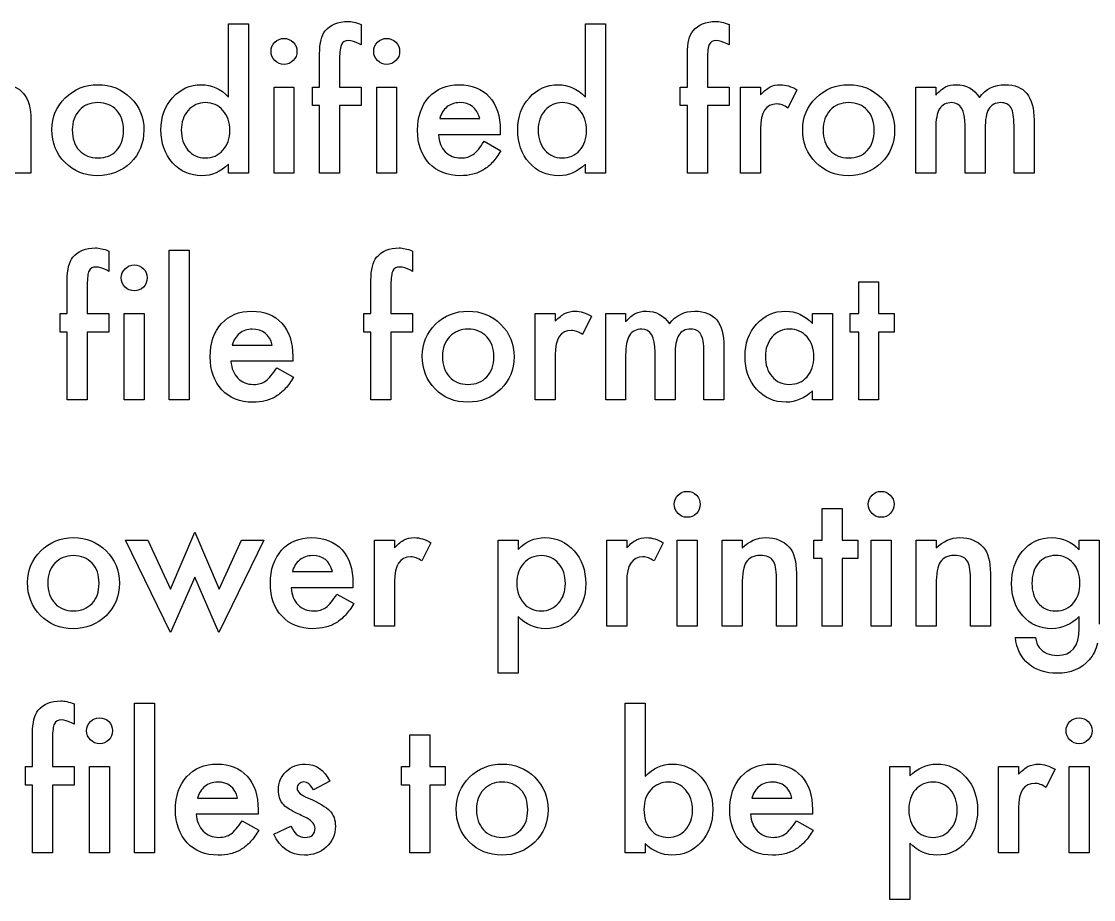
# Model space of a CAD drawing. Extents: x 38 to 923, y 6 to 515.
# Drawn here: x 687.8 to 782.5, y 357.3 to 434.9 of the extents above; entities that cross this region are included whole.
import ezdxf

# ---------------------------------------------------------------- set-up
doc = ezdxf.new("R2010")
doc.units = 0
doc.layers.add('MeArm1.0', color=7, linetype='CONTINUOUS')

msp = doc.modelspace()

# ---------------------------------------------------------------- linework, layer by layer
at = {"layer": 'MeArm1.0', "color": 7}
for points in [[(706.08997, 434.64172), (707.85559, 434.64172), (707.85559, 421.44641), (706.08997, 421.44641), (706.08997, 422.24329)], [(706.08997, 428.17297), (706.08997, 434.64172)], [(717.80872, 434.57922), (717.80872, 432.78235), (717.62903, 432.87605)], [(737.58997, 434.64172), (739.35559, 434.64172), (739.35559, 421.44641), (737.58997, 421.44641), (737.58997, 422.24329)], [(737.58997, 428.17297), (737.58997, 434.64172)], [(750.27747, 434.57922), (750.27747, 432.78235), (750.09778, 432.87605)], [(715.89465, 427.41516), (715.89465, 421.44641), (714.12903, 421.44641), (714.12903, 427.41516), (713.50403, 427.41516), (713.50403, 429.05579), (714.12903, 429.05579), (714.12903, 431.99329)], [(748.3634, 427.41516), (748.3634, 421.44641), (746.59778, 421.44641), (746.59778, 427.41516), (745.97278, 427.41516), (745.97278, 429.05579), (746.59778, 429.05579), (746.59778, 431.99329)], [(715.89465, 431.56355), (715.89465, 429.05574), (717.80872, 429.05574), (717.80872, 427.41511), (715.89465, 427.41511)], [(748.3634, 431.56355), (748.3634, 429.05574), (750.27747, 429.05574), (750.27747, 427.41511), (748.3634, 427.41511)], [(711.8634, 429.05579), (711.8634, 421.44641), (710.10559, 421.44641), (710.10559, 429.05579), (711.8634, 429.05579)], [(720.9259, 429.05579), (720.9259, 421.44641), (719.16809, 421.44641), (719.16809, 429.05579), (720.9259, 429.05579)], [(751.29309, 429.05579), (753.0509, 429.05579), (753.0509, 428.3761)], [(753.0509, 425.39172), (753.0509, 421.44641), (751.29309, 421.44641), (751.29309, 429.05579)], [(756.26965, 428.8136), (755.46497, 427.20422)], [(766.76184, 429.05579), (768.51965, 429.05579), (768.51965, 428.35266)], [(768.51965, 425.3761), (768.51965, 421.44641), (766.76184, 421.44641), (766.76184, 429.05579)], [(688.63684, 426.14954), (688.63684, 421.44641), (686.87122, 421.44641), (686.87122, 425.67297)], [(724.7304, 426.27454), (728.26165, 426.27454)], [(777.19934, 426.14954), (777.19934, 421.44641), (775.43372, 421.44641), (775.43372, 425.67297)], [(730.07434, 425.2511), (730.06634, 424.83704)], [(772.87903, 425.3761), (772.87903, 421.44641), (771.1134, 421.44641), (771.1134, 425.64954)], [(730.06653, 424.83704), (724.6134, 424.83704)], [(728.65247, 424.26672), (730.13684, 423.4386)], [(695.52747, 414.57922), (695.52747, 412.78235), (695.34778, 412.87605)], [(702.6134, 414.64172), (702.6134, 401.44641), (700.85559, 401.44641), (700.85559, 414.64172), (702.6134, 414.64172)], [(722.33997, 414.57922), (722.33997, 412.78235), (722.16028, 412.87605)], [(693.6134, 407.41516), (693.6134, 401.44641), (691.84778, 401.44641), (691.84778, 407.41516), (691.22278, 407.41516), (691.22278, 409.05579), (691.84778, 409.05579), (691.84778, 411.99329)], [(720.4259, 407.41516), (720.4259, 401.44641), (718.66028, 401.44641), (718.66028, 407.41516), (718.03528, 407.41516), (718.03528, 409.05579), (718.66028, 409.05579), (718.66028, 411.99329)], [(763.48059, 407.41516), (763.48059, 401.44641), (761.72278, 401.44641), (761.72278, 407.41516), (760.97278, 407.41516), (760.97278, 409.05579), (761.72278, 409.05579), (761.72278, 411.84485), (763.48059, 411.84485), (763.48059, 409.05579), (764.84778, 409.05579), (764.84778, 407.41516), (763.48059, 407.41516)], [(693.6134, 411.56355), (693.6134, 409.05574), (695.52747, 409.05574), (695.52747, 407.41511), (693.6134, 407.41511)], [(720.4259, 411.56355), (720.4259, 409.05574), (722.33997, 409.05574), (722.33997, 407.41511), (720.4259, 407.41511)], [(698.64465, 409.05579), (698.64465, 401.44641), (696.88684, 401.44641), (696.88684, 409.05579), (698.64465, 409.05579)], [(733.16809, 409.05579), (734.9259, 409.05579), (734.9259, 408.3761)], [(734.9259, 405.39172), (734.9259, 401.44641), (733.16809, 401.44641), (733.16809, 409.05579)], [(739.38684, 409.05579), (741.14465, 409.05579), (741.14465, 408.35266)], [(741.14465, 405.3761), (741.14465, 401.44641), (739.38684, 401.44641), (739.38684, 409.05579)], [(757.65247, 409.05579), (759.41809, 409.05579), (759.41809, 401.44641), (757.65247, 401.44641), (757.65247, 402.24329)], [(757.65247, 408.17297), (757.65247, 409.05579)], [(738.14465, 408.8136), (737.33997, 407.20422)], [(706.4179, 406.27454), (709.94915, 406.27454)], [(749.82434, 406.14954), (749.82434, 401.44641), (748.05872, 401.44641), (748.05872, 405.67297)], [(711.76184, 405.2511), (711.75384, 404.83704)], [(745.50403, 405.3761), (745.50403, 401.44641), (743.7384, 401.44641), (743.7384, 405.64954)], [(711.75403, 404.83704), (706.3009, 404.83704)], [(710.33997, 404.26672), (711.82434, 403.4386)], [(760.26184, 387.41516), (760.26184, 381.44641), (758.50403, 381.44641), (758.50403, 387.41516), (757.75403, 387.41516), (757.75403, 389.05579), (758.50403, 389.05579), (758.50403, 391.84485), (760.26184, 391.84485), (760.26184, 389.05579), (761.62903, 389.05579), (761.62903, 387.41516), (760.26184, 387.41516)], [(698.96497, 389.05579), (700.95715, 384.71204), (703.10559, 389.7511), (705.26965, 384.71204), (707.2384, 389.05579), (709.20715, 389.05579), (705.22278, 380.8761), (703.10559, 385.77454), (700.96497, 380.8761), (696.9884, 389.05579), (698.96497, 389.05579)], [(718.98059, 389.05579), (720.7384, 389.05579), (720.7384, 388.3761)], [(720.7384, 385.39172), (720.7384, 381.44641), (718.98059, 381.44641), (718.98059, 389.05579)], [(731.64465, 377.30579), (729.88684, 377.30579), (729.88684, 389.05579), (731.64465, 389.05579), (731.64465, 388.22766)], [(739.48059, 389.05579), (741.2384, 389.05579), (741.2384, 388.3761)], [(741.2384, 385.39172), (741.2384, 381.44641), (739.48059, 381.44641), (739.48059, 389.05579)], [(747.45715, 389.05579), (747.45715, 381.44641), (745.69934, 381.44641), (745.69934, 389.05579), (747.45715, 389.05579)], [(749.66809, 389.05579), (751.43372, 389.05579), (751.43372, 388.35266)], [(751.43372, 385.11829), (751.43372, 381.44641), (749.66809, 381.44641), (749.66809, 389.05579)], [(764.58215, 389.05579), (764.58215, 381.44641), (762.82434, 381.44641), (762.82434, 389.05579), (764.58215, 389.05579)], [(766.79309, 389.05579), (768.55872, 389.05579), (768.55872, 388.35266)], [(768.55872, 385.11829), (768.55872, 381.44641), (766.79309, 381.44641), (766.79309, 389.05579)], [(781.17592, 388.19641), (781.17592, 389.05579), (782.93374, 389.05579), (782.93374, 381.6261)], [(723.95715, 388.8136), (723.15247, 387.20422)], [(744.45715, 388.8136), (743.65247, 387.20422)], [(711.7304, 386.27454), (715.26165, 386.27454)], [(717.07434, 385.2511), (717.06634, 384.83704)], [(756.22278, 386.11047), (756.22278, 381.44641), (754.45715, 381.44641), (754.45715, 385.69641)], [(773.34778, 386.11047), (773.34778, 381.44641), (771.58215, 381.44641), (771.58215, 385.69641)], [(717.06653, 384.83704), (711.6134, 384.83704)], [(715.65247, 384.26672), (717.13684, 383.4386)], [(731.64465, 382.29797), (731.64465, 377.30579)], [(781.17592, 381.23547), (781.17592, 382.29797)], [(775.55092, 380.44641), (777.31655, 380.44641)], [(692.46497, 374.57922), (692.46497, 372.78235), (692.28528, 372.87605)], [(699.5509, 374.64172), (699.5509, 361.44641), (697.79309, 361.44641), (697.79309, 374.64172), (699.5509, 374.64172)], [(742.8634, 362.24329), (742.8634, 361.44641), (741.10559, 361.44641), (741.10559, 374.64172), (742.8634, 374.64172)], [(742.8634, 374.64172), (742.8634, 368.17297)], [(690.5509, 367.41516), (690.5509, 361.44641), (688.78528, 361.44641), (688.78528, 367.41516), (688.16028, 367.41516), (688.16028, 369.05579), (688.78528, 369.05579), (688.78528, 371.99329)], [(690.5509, 371.56355), (690.5509, 369.05574), (692.46497, 369.05574), (692.46497, 367.41511), (690.5509, 367.41511)], [(723.85559, 367.41516), (723.85559, 361.44641), (722.09778, 361.44641), (722.09778, 367.41516), (721.34778, 367.41516), (721.34778, 369.05579), (722.09778, 369.05579), (722.09778, 371.84485), (723.85559, 371.84485), (723.85559, 369.05579), (725.22278, 369.05579), (725.22278, 367.41516), (723.85559, 367.41516)], [(695.58215, 369.05579), (695.58215, 361.44641), (693.82434, 361.44641), (693.82434, 369.05579), (695.58215, 369.05579)], [(766.2384, 357.30579), (764.48059, 357.30579), (764.48059, 369.05579), (766.2384, 369.05579), (766.2384, 368.22766)], [(774.07434, 369.05579), (775.83215, 369.05579), (775.83215, 368.3761)], [(775.83215, 365.39172), (775.83215, 361.44641), (774.07434, 361.44641), (774.07434, 369.05579)], [(779.0509, 368.8136), (778.24622, 367.20422)], [(782.0509, 369.05579), (782.0509, 361.44641), (780.29309, 361.44641), (780.29309, 369.05579), (782.0509, 369.05579)], [(715.02747, 367.75891), (713.57434, 366.98547)], [(703.3554, 366.27454), (706.88665, 366.27454)], [(752.2929, 366.27454), (755.82415, 366.27454)], [(708.69153, 364.83704), (703.2384, 364.83704)], [(708.69934, 365.2511), (708.69134, 364.83704)], [(757.62903, 364.83704), (752.1759, 364.83704)], [(757.63684, 365.2511), (757.62884, 364.83704)], [(707.27747, 364.26672), (708.76184, 363.4386)], [(710.08997, 363.09485), (711.58997, 363.79016)], [(756.21497, 364.26672), (757.69934, 363.4386)], [(766.2384, 362.29797), (766.2384, 357.30579)]]:
    msp.add_lwpolyline(points, dxfattribs=at)
for points in [[(714.62903, 434.02454), (715.08736, 434.57661), (715.75403, 434.85265), (716.62903, 434.85266)], [(716.62903, 434.85266), (716.94152, 434.85265), (717.33475, 434.76146), (717.80872, 434.57922)], [(747.09778, 434.02454), (747.55611, 434.57661), (748.22278, 434.85265), (749.09778, 434.85266)], [(749.09778, 434.85266), (749.41027, 434.85265), (749.8035, 434.76146), (750.27747, 434.57922)], [(714.12903, 431.99329), (714.12903, 432.95161), (714.29569, 433.62869), (714.62903, 434.02454)], [(746.59778, 431.99329), (746.59778, 432.95161), (746.76444, 433.62869), (747.09778, 434.02454)], [(709.83997, 432.21985), (709.83996, 432.52713), (709.95194, 432.79275), (710.1759, 433.01672)], [(710.1759, 433.01672), (710.39986, 433.24067), (710.66809, 433.35265), (710.98059, 433.35266)], [(710.98059, 433.35266), (711.2983, 433.35265), (711.56913, 433.24067), (711.79309, 433.01672)], [(711.79309, 433.01672), (712.01705, 432.79796), (712.12903, 432.52973), (712.12903, 432.21204)], [(716.05872, 432.82917), (715.94934, 432.61041), (715.89465, 432.18854), (715.89465, 431.56355)], [(716.69153, 433.16511), (716.37902, 433.1651), (716.16809, 433.05312), (716.05872, 432.82917)], [(717.62903, 432.87605), (717.24882, 433.06875), (716.93632, 433.1651), (716.69153, 433.16511)], [(718.90247, 432.21985), (718.90246, 432.52713), (719.01444, 432.79275), (719.2384, 433.01672)], [(719.2384, 433.01672), (719.46236, 433.24067), (719.73059, 433.35265), (720.04309, 433.35266)], [(720.04309, 433.35266), (720.3608, 433.35265), (720.63163, 433.24067), (720.85559, 433.01672)], [(720.85559, 433.01672), (721.07955, 432.79796), (721.19153, 432.52973), (721.19153, 432.21204)], [(748.52747, 432.82917), (748.41809, 432.61041), (748.3634, 432.18854), (748.3634, 431.56355)], [(749.16028, 433.16511), (748.84777, 433.1651), (748.63684, 433.05312), (748.52747, 432.82917)], [(750.09778, 432.87605), (749.71757, 433.06875), (749.40507, 433.1651), (749.16028, 433.16511)], [(710.1759, 431.39954), (709.95194, 431.62348), (709.83996, 431.89692), (709.83997, 432.21985)], [(712.12903, 432.21204), (712.12903, 431.89432), (712.01705, 431.62348), (711.79309, 431.39954)], [(719.2384, 431.39954), (719.01444, 431.62348), (718.90246, 431.89692), (718.90247, 432.21985)], [(721.19153, 432.21204), (721.19153, 431.89432), (721.07955, 431.62348), (720.85559, 431.39954)], [(710.9884, 431.0636), (710.67069, 431.06359), (710.39986, 431.17557), (710.1759, 431.39954)], [(711.79309, 431.39954), (711.57434, 431.17557), (711.30611, 431.06359), (710.9884, 431.0636)], [(720.0509, 431.0636), (719.73319, 431.06359), (719.46236, 431.17557), (719.2384, 431.39954)], [(720.85559, 431.39954), (720.63684, 431.17557), (720.36861, 431.06359), (720.0509, 431.0636)], [(686.06653, 429.26672), (687.78006, 429.26672), (688.63683, 428.22765), (688.63684, 426.14954)], [(691.6759, 428.11047), (692.46236, 428.8813), (693.42069, 429.26672), (694.5509, 429.26672)], [(694.5509, 429.26672), (695.68631, 429.26672), (696.64985, 428.8787), (697.44153, 428.10266)], [(701.14465, 428.11829), (701.82173, 428.8839), (702.6733, 429.26672), (703.69934, 429.26672)], [(703.69934, 429.26672), (704.58996, 429.26672), (705.38683, 428.90213), (706.08997, 428.17297)], [(723.77747, 428.16516), (724.44934, 428.89953), (725.33996, 429.26672), (726.44934, 429.26672)], [(726.44934, 429.26672), (727.56913, 429.26672), (728.45454, 428.90995), (729.10559, 428.19641)], [(732.64465, 428.11829), (733.32173, 428.8839), (734.1733, 429.26672), (735.19934, 429.26672)], [(735.19934, 429.26672), (736.08996, 429.26672), (736.88683, 428.90213), (737.58997, 428.17297)], [(753.0509, 428.3761), (753.37382, 428.71463), (753.66027, 428.9464), (753.91028, 429.07141)], [(753.91028, 429.07141), (754.16548, 429.20161), (754.46757, 429.26672), (754.81653, 429.26672)], [(754.81653, 429.26672), (755.28006, 429.26672), (755.76444, 429.11567), (756.26965, 428.8136)], [(757.95715, 428.11047), (758.74361, 428.8813), (759.70194, 429.26672), (760.83215, 429.26672)], [(760.83215, 429.26672), (761.96756, 429.26672), (762.9311, 428.8787), (763.72278, 428.10266)], [(768.51965, 428.35266), (768.85819, 428.70682), (769.14725, 428.9464), (769.38684, 429.07141)], [(769.38684, 429.07141), (769.64205, 429.20161), (769.96236, 429.26672), (770.34778, 429.26672)], [(770.34778, 429.26672), (771.20715, 429.26672), (771.88683, 428.89172), (772.38684, 428.14172)], [(772.38684, 428.14172), (772.93892, 428.89172), (773.68631, 429.26672), (774.62903, 429.26672)], [(774.62903, 429.26672), (776.34256, 429.26672), (777.19933, 428.22765), (777.19934, 426.14954)], [(690.49622, 425.30579), (690.49622, 426.40474), (690.88944, 427.33963), (691.6759, 428.11047)], [(697.44153, 428.10266), (698.22277, 427.32661), (698.61339, 426.37349), (698.6134, 425.24329)], [(700.12122, 425.27454), (700.12122, 426.40995), (700.46236, 427.35786), (701.14465, 428.11829)], [(722.77747, 425.24329), (722.77747, 426.44641), (723.1108, 427.42036), (723.77747, 428.16516)], [(729.10559, 428.19641), (729.75142, 427.48807), (730.07433, 426.5063), (730.07434, 425.2511)], [(731.62122, 425.27454), (731.62122, 426.40995), (731.96236, 427.35786), (732.64465, 428.11829)], [(756.77747, 425.30579), (756.77747, 426.40474), (757.17069, 427.33963), (757.95715, 428.11047)], [(763.72278, 428.10266), (764.50402, 427.32661), (764.89464, 426.37349), (764.89465, 425.24329)], [(692.91809, 427.00896), (692.50142, 426.56104), (692.29309, 425.98291), (692.29309, 425.27459)], [(694.5509, 427.68084), (693.87902, 427.68083), (693.33475, 427.45687), (692.91809, 427.00896)], [(696.19934, 427.00896), (695.78267, 427.45687), (695.23319, 427.68083), (694.5509, 427.68084)], [(696.81653, 425.23552), (696.81652, 425.9751), (696.61079, 426.56625), (696.19934, 427.00896)], [(702.51965, 426.99329), (702.11861, 426.52974), (701.91809, 425.95682), (701.91809, 425.27454)], [(704.03528, 427.68079), (703.43111, 427.68078), (702.9259, 427.45161), (702.51965, 426.99329)], [(705.59778, 427.0011), (705.19673, 427.45422), (704.6759, 427.68078), (704.03528, 427.68079)], [(706.19934, 425.23547), (706.19933, 425.94901), (705.99881, 426.53755), (705.59778, 427.0011)], [(725.37103, 427.29797), (725.21998, 427.17818), (725.08977, 427.03234), (724.9804, 426.86047)], [(725.88665, 427.57922), (725.69915, 427.51672), (725.52727, 427.42297), (725.37103, 427.29797)], [(726.48821, 427.68079), (726.27467, 427.68078), (726.07415, 427.64689), (725.88665, 427.57922)], [(728.26165, 426.27454), (728.01685, 427.21203), (727.42571, 427.68078), (726.48821, 427.68079)], [(734.01965, 426.99329), (733.61861, 426.52974), (733.41809, 425.95682), (733.41809, 425.27454)], [(735.53528, 427.68079), (734.93111, 427.68078), (734.4259, 427.45161), (734.01965, 426.99329)], [(737.09778, 427.0011), (736.69673, 427.45422), (736.1759, 427.68078), (735.53528, 427.68079)], [(737.69934, 425.23547), (737.69933, 425.94901), (737.49881, 426.53755), (737.09778, 427.0011)], [(754.4884, 427.5636), (753.53007, 427.56359), (753.0509, 426.83963), (753.0509, 425.39172)], [(755.46497, 427.20422), (755.13163, 427.4438), (754.80611, 427.56359), (754.4884, 427.5636)], [(759.19934, 427.00896), (758.78267, 426.56104), (758.57434, 425.98291), (758.57434, 425.27459)], [(760.83215, 427.68084), (760.16027, 427.68083), (759.616, 427.45687), (759.19934, 427.00896)], [(762.48059, 427.00896), (762.06392, 427.45687), (761.51444, 427.68083), (760.83215, 427.68084)], [(763.09778, 425.23552), (763.09777, 425.9751), (762.89204, 426.56625), (762.48059, 427.00896)], [(768.85559, 427.1261), (768.63163, 426.7563), (768.51965, 426.17297), (768.51965, 425.3761)], [(769.94153, 427.68079), (769.44673, 427.68078), (769.08475, 427.49588), (768.85559, 427.1261)], [(771.1134, 425.64954), (771.1134, 427.0037), (770.72277, 427.68078), (769.94153, 427.68079)], [(773.20715, 427.13391), (772.9884, 426.76932), (772.87902, 426.18339), (772.87903, 425.3761)], [(774.26965, 427.68079), (773.78527, 427.68078), (773.4311, 427.49849), (773.20715, 427.13391)], [(775.16809, 427.21985), (774.98579, 427.52713), (774.68631, 427.68078), (774.26965, 427.68079)], [(775.43372, 425.67297), (775.43371, 426.40214), (775.34512, 426.91776), (775.16809, 427.21985)], [(724.9804, 426.86047), (724.87102, 426.68859), (724.78769, 426.49328), (724.7304, 426.27454)], [(691.65247, 422.39954), (690.88163, 423.17037), (690.49622, 424.13912), (690.49622, 425.30579)], [(692.29309, 425.27459), (692.29309, 424.51417), (692.49621, 423.9126), (692.90247, 423.4699)], [(696.19934, 423.46209), (696.61079, 423.90479), (696.81652, 424.49594), (696.81653, 425.23552)], [(698.6134, 425.24329), (698.61339, 424.10266), (698.22017, 423.14693), (697.43372, 422.3761)], [(701.14465, 422.36829), (700.46236, 423.14433), (700.12122, 424.11308), (700.12122, 425.27454)], [(701.91809, 425.27454), (701.91809, 424.54537), (702.1134, 423.95162), (702.50403, 423.49329)], [(705.59778, 423.46985), (705.99881, 423.93339), (706.19933, 424.52193), (706.19934, 425.23547)], [(723.80872, 422.32141), (723.12121, 423.05578), (722.77747, 424.02974), (722.77747, 425.24329)], [(732.64465, 422.36829), (731.96236, 423.14433), (731.62122, 424.11308), (731.62122, 425.27454)], [(733.41809, 425.27454), (733.41809, 424.54537), (733.6134, 423.95162), (734.00403, 423.49329)], [(737.09778, 423.46985), (737.49881, 423.93339), (737.69933, 424.52193), (737.69934, 425.23547)], [(757.93372, 422.39954), (757.16288, 423.17037), (756.77747, 424.13912), (756.77747, 425.30579)], [(758.57434, 425.27459), (758.57434, 424.51417), (758.77746, 423.9126), (759.18372, 423.4699)], [(762.48059, 423.46209), (762.89204, 423.90479), (763.09777, 424.49594), (763.09778, 425.23552)], [(764.89465, 425.24329), (764.89464, 424.10266), (764.50142, 423.14693), (763.71497, 422.3761)], [(724.6134, 424.83704), (724.6603, 424.21203), (724.8634, 423.71464), (725.22278, 423.34485)], [(727.69153, 423.11047), (727.97277, 423.31881), (728.29308, 423.70422), (728.65247, 424.26672)], [(692.90247, 423.4699), (693.31913, 423.02198), (693.86861, 422.79802), (694.5509, 422.79802)], [(694.5509, 422.79802), (695.2384, 422.79802), (695.78788, 423.01938), (696.19934, 423.46209)], [(702.50403, 423.49329), (702.90507, 423.02974), (703.41027, 422.79797), (704.01965, 422.79797)], [(704.01965, 422.79797), (704.67069, 422.79797), (705.19673, 423.02193), (705.59778, 423.46985)], [(725.22278, 423.34485), (725.58215, 422.98026), (726.04309, 422.79797), (726.60559, 422.79797)], [(726.60559, 422.79797), (727.04309, 422.79797), (727.40506, 422.90214), (727.69153, 423.11047)], [(730.13684, 423.4386), (729.90767, 423.04797), (729.66548, 422.71203), (729.41028, 422.43079)], [(734.00403, 423.49329), (734.40507, 423.02974), (734.91027, 422.79797), (735.51965, 422.79797)], [(735.51965, 422.79797), (736.17069, 422.79797), (736.69673, 423.02193), (737.09778, 423.46985)], [(759.18372, 423.4699), (759.60038, 423.02198), (760.14986, 422.79802), (760.83215, 422.79802)], [(760.83215, 422.79802), (761.51965, 422.79802), (762.06913, 423.01938), (762.48059, 423.46209)], [(694.51965, 421.22766), (693.37902, 421.22766), (692.4233, 421.61829), (691.65247, 422.39954)], [(697.43372, 422.3761), (696.64204, 421.61047), (695.67069, 421.22766), (694.51965, 421.22766)], [(703.7384, 421.22766), (702.69673, 421.22766), (701.83215, 421.60787), (701.14465, 422.36829)], [(706.08997, 422.24329), (705.39725, 421.5662), (704.6134, 421.22766), (703.7384, 421.22766)], [(726.54309, 421.22766), (725.40767, 421.22766), (724.49621, 421.59224), (723.80872, 422.32141)], [(729.41028, 422.43079), (729.15506, 422.15474), (728.88163, 421.92558), (728.58997, 421.74329)], [(735.2384, 421.22766), (734.19673, 421.22766), (733.33215, 421.60787), (732.64465, 422.36829)], [(737.58997, 422.24329), (736.89725, 421.5662), (736.1134, 421.22766), (735.2384, 421.22766)], [(760.8009, 421.22766), (759.66027, 421.22766), (758.70455, 421.61829), (757.93372, 422.39954)], [(763.71497, 422.3761), (762.92329, 421.61047), (761.95194, 421.22766), (760.8009, 421.22766)], [(727.64465, 421.35266), (727.30611, 421.26936), (726.93892, 421.22766), (726.54309, 421.22766)], [(728.58997, 421.74329), (728.29829, 421.5662), (727.98319, 421.43599), (727.64465, 421.35266)], [(692.34778, 414.02454), (692.80611, 414.57661), (693.47278, 414.85265), (694.34778, 414.85266)], [(694.34778, 414.85266), (694.66027, 414.85265), (695.0535, 414.76146), (695.52747, 414.57922)], [(719.16028, 414.02454), (719.61861, 414.57661), (720.28528, 414.85265), (721.16028, 414.85266)], [(721.16028, 414.85266), (721.47277, 414.85265), (721.866, 414.76146), (722.33997, 414.57922)], [(691.84778, 411.99329), (691.84778, 412.95161), (692.01444, 413.62869), (692.34778, 414.02454)], [(718.66028, 411.99329), (718.66028, 412.95161), (718.82694, 413.62869), (719.16028, 414.02454)], [(693.77747, 412.82917), (693.66809, 412.61041), (693.6134, 412.18854), (693.6134, 411.56355)], [(694.41028, 413.16511), (694.09777, 413.1651), (693.88684, 413.05312), (693.77747, 412.82917)], [(695.34778, 412.87605), (694.96757, 413.06875), (694.65507, 413.1651), (694.41028, 413.16511)], [(696.62122, 412.21985), (696.62121, 412.52713), (696.73319, 412.79275), (696.95715, 413.01672)], [(696.95715, 413.01672), (697.18111, 413.24067), (697.44934, 413.35265), (697.76184, 413.35266)], [(697.76184, 413.35266), (698.07955, 413.35265), (698.35038, 413.24067), (698.57434, 413.01672)], [(698.57434, 413.01672), (698.7983, 412.79796), (698.91028, 412.52973), (698.91028, 412.21204)], [(720.58997, 412.82917), (720.48059, 412.61041), (720.4259, 412.18854), (720.4259, 411.56355)], [(721.22278, 413.16511), (720.91027, 413.1651), (720.69934, 413.05312), (720.58997, 412.82917)], [(722.16028, 412.87605), (721.78007, 413.06875), (721.46757, 413.1651), (721.22278, 413.16511)], [(696.95715, 411.39954), (696.73319, 411.62348), (696.62121, 411.89692), (696.62122, 412.21985)], [(698.91028, 412.21204), (698.91028, 411.89432), (698.7983, 411.62348), (698.57434, 411.39954)], [(697.76965, 411.0636), (697.45194, 411.06359), (697.18111, 411.17557), (696.95715, 411.39954)], [(698.57434, 411.39954), (698.35559, 411.17557), (698.08736, 411.06359), (697.76965, 411.0636)], [(705.46497, 408.16516), (706.13684, 408.89953), (707.02746, 409.26672), (708.13684, 409.26672)], [(708.13684, 409.26672), (709.25663, 409.26672), (710.14204, 408.90995), (710.79309, 408.19641)], [(724.3634, 408.11047), (725.14986, 408.8813), (726.10819, 409.26672), (727.2384, 409.26672)], [(727.2384, 409.26672), (728.37381, 409.26672), (729.33735, 408.8787), (730.12903, 408.10266)], [(734.9259, 408.3761), (735.24882, 408.71463), (735.53527, 408.9464), (735.78528, 409.07141)], [(735.78528, 409.07141), (736.04048, 409.20161), (736.34257, 409.26672), (736.69153, 409.26672)], [(736.69153, 409.26672), (737.15506, 409.26672), (737.63944, 409.11567), (738.14465, 408.8136)], [(741.14465, 408.35266), (741.48319, 408.70682), (741.77225, 408.9464), (742.01184, 409.07141)], [(742.01184, 409.07141), (742.26705, 409.20161), (742.58736, 409.26672), (742.97278, 409.26672)], [(742.97278, 409.26672), (743.83215, 409.26672), (744.51183, 408.89172), (745.01184, 408.14172)], [(745.01184, 408.14172), (745.56392, 408.89172), (746.31131, 409.26672), (747.25403, 409.26672)], [(747.25403, 409.26672), (748.96756, 409.26672), (749.82433, 408.22765), (749.82434, 406.14954)], [(752.70715, 408.1261), (753.38944, 408.88651), (754.24361, 409.26672), (755.26965, 409.26672)], [(755.26965, 409.26672), (756.15506, 409.26672), (756.94933, 408.90213), (757.65247, 408.17297)], [(704.46497, 405.24329), (704.46497, 406.44641), (704.7983, 407.42036), (705.46497, 408.16516)], [(710.79309, 408.19641), (711.43892, 407.48807), (711.76183, 406.5063), (711.76184, 405.2511)], [(723.18372, 405.30579), (723.18372, 406.40474), (723.57694, 407.33963), (724.3634, 408.11047)], [(730.12903, 408.10266), (730.91027, 407.32661), (731.30089, 406.37349), (731.3009, 405.24329)], [(751.68372, 405.27454), (751.68372, 406.41516), (752.02486, 407.36568), (752.70715, 408.1261)], [(707.05853, 407.29797), (706.90748, 407.17818), (706.77727, 407.03234), (706.6679, 406.86047)], [(707.57415, 407.57922), (707.38665, 407.51672), (707.21477, 407.42297), (707.05853, 407.29797)], [(708.17571, 407.68079), (707.96217, 407.68078), (707.76165, 407.64689), (707.57415, 407.57922)], [(709.94915, 406.27454), (709.70435, 407.21203), (709.11321, 407.68078), (708.17571, 407.68079)], [(725.60559, 407.00896), (725.18892, 406.56104), (724.98059, 405.98291), (724.98059, 405.27459)], [(727.2384, 407.68084), (726.56652, 407.68083), (726.02225, 407.45687), (725.60559, 407.00896)], [(728.88684, 407.00896), (728.47017, 407.45687), (727.92069, 407.68083), (727.2384, 407.68084)], [(729.50403, 405.23552), (729.50402, 405.9751), (729.29829, 406.56625), (728.88684, 407.00896)], [(736.3634, 407.5636), (735.40507, 407.56359), (734.9259, 406.83963), (734.9259, 405.39172)], [(737.33997, 407.20422), (737.00663, 407.4438), (736.68111, 407.56359), (736.3634, 407.5636)], [(741.48059, 407.1261), (741.25663, 406.7563), (741.14465, 406.17297), (741.14465, 405.3761)], [(742.56653, 407.68079), (742.07173, 407.68078), (741.70975, 407.49588), (741.48059, 407.1261)], [(743.7384, 405.64954), (743.7384, 407.0037), (743.34777, 407.68078), (742.56653, 407.68079)], [(745.83215, 407.13391), (745.6134, 406.76932), (745.50402, 406.18339), (745.50403, 405.3761)], [(746.89465, 407.68079), (746.41027, 407.68078), (746.0561, 407.49849), (745.83215, 407.13391)], [(747.79309, 407.21985), (747.61079, 407.52713), (747.31131, 407.68078), (746.89465, 407.68079)], [(748.05872, 405.67297), (748.05871, 406.40214), (747.97012, 406.91776), (747.79309, 407.21985)], [(754.08215, 406.99329), (753.68111, 406.52974), (753.48059, 405.95682), (753.48059, 405.27454)], [(755.59778, 407.68079), (754.99361, 407.68078), (754.4884, 407.45161), (754.08215, 406.99329)], [(757.16028, 407.0011), (756.75923, 407.45422), (756.2384, 407.68078), (755.59778, 407.68079)], [(757.76184, 405.23547), (757.76183, 405.94901), (757.56131, 406.53755), (757.16028, 407.0011)], [(706.6679, 406.86047), (706.55852, 406.68859), (706.47519, 406.49328), (706.4179, 406.27454)], [(705.49622, 402.32141), (704.80871, 403.05578), (704.46497, 404.02974), (704.46497, 405.24329)], [(724.33997, 402.39954), (723.56913, 403.17037), (723.18372, 404.13912), (723.18372, 405.30579)], [(724.98059, 405.27459), (724.98059, 404.51417), (725.18371, 403.9126), (725.58997, 403.4699)], [(728.88684, 403.46209), (729.29829, 403.90479), (729.50402, 404.49594), (729.50403, 405.23552)], [(731.3009, 405.24329), (731.30089, 404.10266), (730.90767, 403.14693), (730.12122, 402.3761)], [(752.70715, 402.36829), (752.02486, 403.14433), (751.68372, 404.11308), (751.68372, 405.27454)], [(753.48059, 405.27454), (753.48059, 404.54537), (753.6759, 403.95162), (754.06653, 403.49329)], [(757.16028, 403.46985), (757.56131, 403.93339), (757.76183, 404.52193), (757.76184, 405.23547)], [(706.3009, 404.83704), (706.3478, 404.21203), (706.5509, 403.71464), (706.91028, 403.34485)], [(709.37903, 403.11047), (709.66027, 403.31881), (709.98058, 403.70422), (710.33997, 404.26672)], [(706.91028, 403.34485), (707.26965, 402.98026), (707.73059, 402.79797), (708.29309, 402.79797)], [(711.82434, 403.4386), (711.59517, 403.04797), (711.35298, 402.71203), (711.09778, 402.43079)], [(725.58997, 403.4699), (726.00663, 403.02198), (726.55611, 402.79802), (727.2384, 402.79802)], [(727.2384, 402.79802), (727.9259, 402.79802), (728.47538, 403.01938), (728.88684, 403.46209)], [(754.06653, 403.49329), (754.46757, 403.02974), (754.97277, 402.79797), (755.58215, 402.79797)], [(755.58215, 402.79797), (756.23319, 402.79797), (756.75923, 403.02193), (757.16028, 403.46985)], [(708.23059, 401.22766), (707.09517, 401.22766), (706.18371, 401.59224), (705.49622, 402.32141)], [(708.29309, 402.79797), (708.73059, 402.79797), (709.09256, 402.90214), (709.37903, 403.11047)], [(711.09778, 402.43079), (710.84256, 402.15474), (710.56913, 401.92558), (710.27747, 401.74329)], [(727.20715, 401.22766), (726.06652, 401.22766), (725.1108, 401.61829), (724.33997, 402.39954)], [(730.12122, 402.3761), (729.32954, 401.61047), (728.35819, 401.22766), (727.20715, 401.22766)], [(755.31653, 401.22766), (754.26444, 401.22766), (753.39465, 401.60787), (752.70715, 402.36829)], [(709.33215, 401.35266), (708.99361, 401.26936), (708.62642, 401.22766), (708.23059, 401.22766)], [(710.27747, 401.74329), (709.98579, 401.5662), (709.67069, 401.43599), (709.33215, 401.35266)], [(757.65247, 402.24329), (756.9285, 401.5662), (756.14986, 401.22766), (755.31653, 401.22766)], [(745.43372, 392.21985), (745.43371, 392.52713), (745.54569, 392.79275), (745.76965, 393.01672)], [(745.76965, 393.01672), (745.99361, 393.24067), (746.26184, 393.35265), (746.57434, 393.35266)], [(746.57434, 393.35266), (746.89205, 393.35265), (747.16288, 393.24067), (747.38684, 393.01672)], [(747.38684, 393.01672), (747.6108, 392.79796), (747.72278, 392.52973), (747.72278, 392.21204)], [(762.55872, 392.21985), (762.55871, 392.52713), (762.67069, 392.79275), (762.89465, 393.01672)], [(762.89465, 393.01672), (763.11861, 393.24067), (763.38684, 393.35265), (763.69934, 393.35266)], [(763.69934, 393.35266), (764.01705, 393.35265), (764.28788, 393.24067), (764.51184, 393.01672)], [(764.51184, 393.01672), (764.7358, 392.79796), (764.84778, 392.52973), (764.84778, 392.21204)], [(745.76965, 391.39954), (745.54569, 391.62348), (745.43371, 391.89692), (745.43372, 392.21985)], [(747.72278, 392.21204), (747.72278, 391.89432), (747.6108, 391.62348), (747.38684, 391.39954)], [(762.89465, 391.39954), (762.67069, 391.62348), (762.55871, 391.89692), (762.55872, 392.21985)], [(764.84778, 392.21204), (764.84778, 391.89432), (764.7358, 391.62348), (764.51184, 391.39954)], [(746.58215, 391.0636), (746.26444, 391.06359), (745.99361, 391.17557), (745.76965, 391.39954)], [(747.38684, 391.39954), (747.16809, 391.17557), (746.89986, 391.06359), (746.58215, 391.0636)], [(763.70715, 391.0636), (763.38944, 391.06359), (763.11861, 391.17557), (762.89465, 391.39954)], [(764.51184, 391.39954), (764.29309, 391.17557), (764.02486, 391.06359), (763.70715, 391.0636)], [(689.51965, 388.11047), (690.30611, 388.8813), (691.26444, 389.26672), (692.39465, 389.26672)], [(692.39465, 389.26672), (693.53006, 389.26672), (694.4936, 388.8787), (695.28528, 388.10266)], [(710.77747, 388.16516), (711.44934, 388.89953), (712.33996, 389.26672), (713.44934, 389.26672)], [(713.44934, 389.26672), (714.56913, 389.26672), (715.45454, 388.90995), (716.10559, 388.19641)], [(720.7384, 388.3761), (721.06132, 388.71463), (721.34777, 388.9464), (721.59778, 389.07141)], [(721.59778, 389.07141), (721.85298, 389.20161), (722.15507, 389.26672), (722.50403, 389.26672)], [(722.50403, 389.26672), (722.96756, 389.26672), (723.45194, 389.11567), (723.95715, 388.8136)], [(731.64465, 388.22766), (732.33736, 388.92036), (733.12382, 389.26672), (734.00403, 389.26672)], [(734.00403, 389.26672), (735.0509, 389.26672), (735.91288, 388.8813), (736.58997, 388.11047)], [(741.2384, 388.3761), (741.56132, 388.71463), (741.84777, 388.9464), (742.09778, 389.07141)], [(742.09778, 389.07141), (742.35298, 389.20161), (742.65507, 389.26672), (743.00403, 389.26672)], [(743.00403, 389.26672), (743.46756, 389.26672), (743.95194, 389.11567), (744.45715, 388.8136)], [(751.43372, 388.35266), (752.0483, 388.96203), (752.741, 389.26672), (753.51184, 389.26672)], [(753.51184, 389.26672), (754.39725, 389.26672), (755.08736, 388.98807), (755.58215, 388.43079)], [(768.55872, 388.35266), (769.1733, 388.96203), (769.866, 389.26672), (770.63684, 389.26672)], [(770.63684, 389.26672), (771.52225, 389.26672), (772.21236, 388.98807), (772.70715, 388.43079)], [(776.14467, 388.03235), (776.81134, 388.85526), (777.69155, 389.26672), (778.7853, 389.26672)], [(778.7853, 389.26672), (779.74363, 389.26672), (780.5405, 388.90995), (781.17592, 388.19641)], [(688.33997, 385.30579), (688.33997, 386.40474), (688.73319, 387.33963), (689.51965, 388.11047)], [(695.28528, 388.10266), (696.06652, 387.32661), (696.45714, 386.37349), (696.45715, 385.24329)], [(709.77747, 385.24329), (709.77747, 386.44641), (710.1108, 387.42036), (710.77747, 388.16516)], [(716.10559, 388.19641), (716.75142, 387.48807), (717.07433, 386.5063), (717.07434, 385.2511)], [(736.58997, 388.11047), (737.27746, 387.34484), (737.62121, 386.3787), (737.62122, 385.21204)], [(755.58215, 388.43079), (756.00923, 387.95682), (756.22277, 387.18338), (756.22278, 386.11047)], [(772.70715, 388.43079), (773.13423, 387.95682), (773.34777, 387.18338), (773.34778, 386.11047)], [(692.39465, 387.68084), (691.72277, 387.68083), (691.1785, 387.45687), (690.76184, 387.00896)], [(694.04309, 387.00896), (693.62642, 387.45687), (693.07694, 387.68083), (692.39465, 387.68084)], [(712.37103, 387.29797), (712.21998, 387.17818), (712.08977, 387.03234), (711.9804, 386.86047)], [(712.88665, 387.57922), (712.69915, 387.51672), (712.52727, 387.42297), (712.37103, 387.29797)], [(713.48821, 387.68079), (713.27467, 387.68078), (713.07415, 387.64689), (712.88665, 387.57922)], [(715.26165, 386.27454), (715.01685, 387.21203), (714.42571, 387.68078), (713.48821, 387.68079)], [(722.1759, 387.5636), (721.21757, 387.56359), (720.7384, 386.83963), (720.7384, 385.39172)], [(723.15247, 387.20422), (722.81913, 387.4438), (722.49361, 387.56359), (722.1759, 387.5636)], [(733.71497, 387.68079), (733.06913, 387.68078), (732.54569, 387.45682), (732.14465, 387.00891)], [(735.23059, 386.98547), (734.82954, 387.44901), (734.32434, 387.68078), (733.71497, 387.68079)], [(742.6759, 387.5636), (741.71757, 387.56359), (741.2384, 386.83963), (741.2384, 385.39172)], [(743.65247, 387.20422), (743.31913, 387.4438), (742.99361, 387.56359), (742.6759, 387.5636)], [(753.03528, 387.6886), (752.45194, 387.68859), (752.03788, 387.49588), (751.79309, 387.11047)], [(754.14465, 387.2511), (753.94152, 387.54276), (753.57173, 387.68859), (753.03528, 387.6886)], [(754.45715, 385.69641), (754.45715, 386.44641), (754.35298, 386.96463), (754.14465, 387.2511)], [(770.16028, 387.6886), (769.57694, 387.68859), (769.16288, 387.49588), (768.91809, 387.11047)], [(771.26965, 387.2511), (771.06652, 387.54276), (770.69673, 387.68859), (770.16028, 387.6886)], [(771.58215, 385.69641), (771.58215, 386.44641), (771.47798, 386.96463), (771.26965, 387.2511)], [(775.21499, 385.20422), (775.21499, 386.31359), (775.52488, 387.2563), (776.14467, 388.03235)], [(779.11342, 387.6886), (778.44675, 387.68859), (777.92071, 387.4412), (777.5353, 386.94641)], [(780.65249, 387.00891), (780.25144, 387.46203), (779.73842, 387.68859), (779.11342, 387.6886)], [(690.76184, 387.00896), (690.34517, 386.56104), (690.13684, 385.98291), (690.13684, 385.27459)], [(694.66028, 385.23552), (694.66027, 385.9751), (694.45454, 386.56625), (694.04309, 387.00896)], [(711.9804, 386.86047), (711.87102, 386.68859), (711.78769, 386.49328), (711.7304, 386.27454)], [(732.14465, 387.00891), (731.74361, 386.56099), (731.54309, 385.97245), (731.54309, 385.24329)], [(735.82434, 385.20422), (735.82433, 385.93339), (735.62642, 386.52714), (735.23059, 386.98547)], [(751.79309, 387.11047), (751.5535, 386.73026), (751.43371, 386.0662), (751.43372, 385.11829)], [(768.91809, 387.11047), (768.6785, 386.73026), (768.55871, 386.0662), (768.55872, 385.11829)], [(777.5353, 386.94641), (777.18634, 386.5037), (777.01186, 385.93078), (777.01186, 385.22766)], [(781.24624, 385.23547), (781.24623, 385.97505), (781.04831, 386.5662), (780.65249, 387.00891)], [(689.49622, 382.39954), (688.72538, 383.17037), (688.33997, 384.13912), (688.33997, 385.30579)], [(690.13684, 385.27459), (690.13684, 384.51417), (690.33996, 383.9126), (690.74622, 383.4699)], [(694.04309, 383.46209), (694.45454, 383.90479), (694.66027, 384.49594), (694.66028, 385.23552)], [(696.45715, 385.24329), (696.45714, 384.10266), (696.06392, 383.14693), (695.27747, 382.3761)], [(710.80872, 382.32141), (710.12121, 383.05578), (709.77747, 384.02974), (709.77747, 385.24329)], [(731.54309, 385.24329), (731.54309, 384.52974), (731.74361, 383.9412), (732.14465, 383.47766)], [(777.01186, 385.22766), (777.01186, 384.53495), (777.18634, 383.96724), (777.5353, 383.52454)], [(780.70717, 383.53235), (781.06654, 383.97505), (781.24623, 384.54276), (781.24624, 385.23547)], [(711.6134, 384.83704), (711.6603, 384.21203), (711.8634, 383.71464), (712.22278, 383.34485)], [(735.21497, 383.48547), (735.62121, 383.9438), (735.82433, 384.51672), (735.82434, 385.20422)], [(737.62122, 385.21204), (737.62121, 384.07141), (737.28006, 383.12089), (736.59778, 382.36047)], [(776.21499, 382.35266), (775.54832, 383.11308), (775.21499, 384.0636), (775.21499, 385.20422)], [(690.74622, 383.4699), (691.16288, 383.02198), (691.71236, 382.79802), (692.39465, 382.79802)], [(692.39465, 382.79802), (693.08215, 382.79802), (693.63163, 383.01938), (694.04309, 383.46209)], [(712.22278, 383.34485), (712.58215, 382.98026), (713.04309, 382.79797), (713.60559, 382.79797)], [(714.69153, 383.11047), (714.97277, 383.31881), (715.29308, 383.70422), (715.65247, 384.26672)], [(717.13684, 383.4386), (716.90767, 383.04797), (716.66548, 382.71203), (716.41028, 382.43079)], [(732.14465, 383.47766), (732.54048, 383.02453), (733.06132, 382.79797), (733.70715, 382.79797)], [(733.70715, 382.79797), (734.31652, 382.79797), (734.81913, 383.02714), (735.21497, 383.48547)], [(777.5353, 383.52454), (777.9155, 383.04016), (778.44154, 382.79797), (779.11342, 382.79797)], [(779.11342, 382.79797), (779.78529, 382.79797), (780.31654, 383.04276), (780.70717, 383.53235)], [(692.3634, 381.22766), (691.22277, 381.22766), (690.26705, 381.61829), (689.49622, 382.39954)], [(713.60559, 382.79797), (714.04309, 382.79797), (714.40506, 382.90214), (714.69153, 383.11047)], [(716.41028, 382.43079), (716.15506, 382.15474), (715.88163, 381.92558), (715.58997, 381.74329)], [(695.27747, 382.3761), (694.48579, 381.61047), (693.51444, 381.22766), (692.3634, 381.22766)], [(713.54309, 381.22766), (712.40767, 381.22766), (711.49621, 381.59224), (710.80872, 382.32141)], [(715.58997, 381.74329), (715.29829, 381.5662), (714.98319, 381.43599), (714.64465, 381.35266)], [(734.03528, 381.22766), (733.14465, 381.22766), (732.34777, 381.58443), (731.64465, 382.29797)], [(736.59778, 382.36047), (735.92069, 381.60527), (735.06652, 381.22766), (734.03528, 381.22766)], [(778.76186, 381.22766), (777.7254, 381.22766), (776.87644, 381.60266), (776.21499, 382.35266)], [(781.17592, 382.29797), (780.478, 381.58443), (779.67331, 381.22766), (778.76186, 381.22766)], [(714.64465, 381.35266), (714.30611, 381.26936), (713.93892, 381.22766), (713.54309, 381.22766)], [(779.24624, 378.86829), (780.53269, 378.86829), (781.17592, 379.65735), (781.17592, 381.23547)], [(776.7228, 378.11047), (776.04571, 378.67298), (775.65509, 379.45162), (775.55092, 380.44641)], [(777.31655, 380.44641), (777.38425, 380.07141), (777.49623, 379.78235), (777.65249, 379.57922)], [(777.65249, 379.57922), (778.01707, 379.10527), (778.54832, 378.86829), (779.24624, 378.86829)], [(782.80092, 379.95422), (782.67592, 379.38131), (782.43112, 378.88912), (782.06655, 378.47766)], [(779.23061, 377.29016), (778.21498, 377.29017), (777.37905, 377.5636), (776.7228, 378.11047)], [(782.06655, 378.47766), (781.37904, 377.686), (780.43373, 377.29017), (779.23061, 377.29016)], [(689.28528, 374.02454), (689.74361, 374.57661), (690.41028, 374.85265), (691.28528, 374.85266)], [(691.28528, 374.85266), (691.59777, 374.85265), (691.991, 374.76146), (692.46497, 374.57922)], [(688.78528, 371.99329), (688.78528, 372.95161), (688.95194, 373.62869), (689.28528, 374.02454)], [(691.34778, 373.16511), (691.03527, 373.1651), (690.82434, 373.05312), (690.71497, 372.82917)], [(692.28528, 372.87605), (691.90507, 373.06875), (691.59257, 373.1651), (691.34778, 373.16511)], [(693.55872, 372.21985), (693.55871, 372.52713), (693.67069, 372.79275), (693.89465, 373.01672)], [(693.89465, 373.01672), (694.11861, 373.24067), (694.38684, 373.35265), (694.69934, 373.35266)], [(694.69934, 373.35266), (695.01705, 373.35265), (695.28788, 373.24067), (695.51184, 373.01672)], [(695.51184, 373.01672), (695.7358, 372.79796), (695.84778, 372.52973), (695.84778, 372.21204)], [(780.02747, 372.21985), (780.02746, 372.52713), (780.13944, 372.79275), (780.3634, 373.01672)], [(780.3634, 373.01672), (780.58736, 373.24067), (780.85559, 373.35265), (781.16809, 373.35266)], [(781.16809, 373.35266), (781.4858, 373.35265), (781.75663, 373.24067), (781.98059, 373.01672)], [(781.98059, 373.01672), (782.20455, 372.79796), (782.31653, 372.52973), (782.31653, 372.21204)], [(690.71497, 372.82917), (690.60559, 372.61041), (690.5509, 372.18854), (690.5509, 371.56355)], [(693.89465, 371.39954), (693.67069, 371.62348), (693.55871, 371.89692), (693.55872, 372.21985)], [(695.84778, 372.21204), (695.84778, 371.89432), (695.7358, 371.62348), (695.51184, 371.39954)], [(780.3634, 371.39954), (780.13944, 371.62348), (780.02746, 371.89692), (780.02747, 372.21985)], [(782.31653, 372.21204), (782.31653, 371.89432), (782.20455, 371.62348), (781.98059, 371.39954)], [(694.70715, 371.0636), (694.38944, 371.06359), (694.11861, 371.17557), (693.89465, 371.39954)], [(695.51184, 371.39954), (695.29309, 371.17557), (695.02486, 371.06359), (694.70715, 371.0636)], [(781.1759, 371.0636), (780.85819, 371.06359), (780.58736, 371.17557), (780.3634, 371.39954)], [(781.98059, 371.39954), (781.76184, 371.17557), (781.49361, 371.06359), (781.1759, 371.0636)], [(702.40247, 368.16516), (703.07434, 368.89953), (703.96496, 369.26672), (705.07434, 369.26672)], [(705.07434, 369.26672), (706.19413, 369.26672), (707.07954, 368.90995), (707.73059, 368.19641)], [(711.16809, 368.61829), (711.63163, 369.05057), (712.19413, 369.26672), (712.85559, 369.26672)], [(712.85559, 369.26672), (713.82954, 369.26672), (714.5535, 368.76411), (715.02747, 367.75891)], [(727.3634, 368.11047), (728.14986, 368.8813), (729.10819, 369.26672), (730.2384, 369.26672)], [(730.2384, 369.26672), (731.37381, 369.26672), (732.33735, 368.8787), (733.12903, 368.10266)], [(742.8634, 368.17297), (743.56652, 368.90213), (744.3634, 369.26672), (745.25403, 369.26672)], [(745.25403, 369.26672), (746.28006, 369.26672), (747.13423, 368.8839), (747.81653, 368.11829)], [(751.33997, 368.16516), (752.01184, 368.89953), (752.90246, 369.26672), (754.01184, 369.26672)], [(754.01184, 369.26672), (755.13163, 369.26672), (756.01704, 368.90995), (756.66809, 368.19641)], [(766.2384, 368.22766), (766.93111, 368.92036), (767.71757, 369.26672), (768.59778, 369.26672)], [(768.59778, 369.26672), (769.64465, 369.26672), (770.50663, 368.8813), (771.18372, 368.11047)], [(776.69153, 369.07141), (776.94673, 369.20161), (777.24882, 369.26672), (777.59778, 369.26672)], [(777.59778, 369.26672), (778.06131, 369.26672), (778.54569, 369.11567), (779.0509, 368.8136)], [(707.73059, 368.19641), (708.37642, 367.48807), (708.69933, 366.5063), (708.69934, 365.2511)], [(710.4884, 366.97766), (710.4884, 367.63911), (710.71496, 368.18599), (711.16809, 368.61829)], [(756.66809, 368.19641), (757.31392, 367.48807), (757.63683, 366.5063), (757.63684, 365.2511)], [(775.83215, 368.3761), (776.15507, 368.71463), (776.44152, 368.9464), (776.69153, 369.07141)], [(701.40247, 365.24329), (701.40247, 366.44641), (701.7358, 367.42036), (702.40247, 368.16516)], [(703.99603, 367.29797), (703.84498, 367.17818), (703.71477, 367.03234), (703.6054, 366.86047)], [(704.51165, 367.57922), (704.32415, 367.51672), (704.15227, 367.42297), (703.99603, 367.29797)], [(705.11321, 367.68079), (704.89967, 367.68078), (704.69915, 367.64689), (704.51165, 367.57922)], [(706.88665, 366.27454), (706.64185, 367.21203), (706.05071, 367.68078), (705.11321, 367.68079)], [(712.30872, 367.52454), (712.19413, 367.42036), (712.13684, 367.28495), (712.13684, 367.11829)], [(712.72278, 367.6886), (712.56132, 367.68859), (712.4233, 367.6339), (712.30872, 367.52454)], [(713.57434, 366.98547), (713.34517, 367.45422), (713.06132, 367.68859), (712.72278, 367.6886)], [(726.18372, 365.30579), (726.18372, 366.40474), (726.57694, 367.33963), (727.3634, 368.11047)], [(730.2384, 367.68084), (729.56652, 367.68083), (729.02225, 367.45687), (728.60559, 367.00896)], [(731.88684, 367.00896), (731.47017, 367.45687), (730.92069, 367.68083), (730.2384, 367.68084)], [(733.12903, 368.10266), (733.91027, 367.32661), (734.30089, 366.37349), (734.3009, 365.24329)], [(744.94153, 367.68079), (744.29569, 367.68078), (743.76965, 367.45422), (743.3634, 367.0011)], [(746.44934, 366.97766), (746.04829, 367.44641), (745.54569, 367.68078), (744.94153, 367.68079)], [(747.81653, 368.11829), (748.49881, 367.35786), (748.83996, 366.40995), (748.83997, 365.27454)], [(750.33997, 365.24329), (750.33997, 366.44641), (750.6733, 367.42036), (751.33997, 368.16516)], [(752.93353, 367.29797), (752.78248, 367.17818), (752.65227, 367.03234), (752.5429, 366.86047)], [(753.44915, 367.57922), (753.26165, 367.51672), (753.08977, 367.42297), (752.93353, 367.29797)], [(754.05071, 367.68079), (753.83717, 367.68078), (753.63665, 367.64689), (753.44915, 367.57922)], [(755.82415, 366.27454), (755.57935, 367.21203), (754.98821, 367.68078), (754.05071, 367.68079)], [(768.30872, 367.68079), (767.66288, 367.68078), (767.13944, 367.45682), (766.7384, 367.00891)], [(769.82434, 366.98547), (769.42329, 367.44901), (768.91809, 367.68078), (768.30872, 367.68079)], [(771.18372, 368.11047), (771.87121, 367.34484), (772.21496, 366.3787), (772.21497, 365.21204)], [(777.26965, 367.5636), (776.31132, 367.56359), (775.83215, 366.83963), (775.83215, 365.39172)], [(778.24622, 367.20422), (777.91288, 367.4438), (777.58736, 367.56359), (777.26965, 367.5636)], [(703.6054, 366.86047), (703.49602, 366.68859), (703.41269, 366.49328), (703.3554, 366.27454)], [(710.88684, 365.7511), (710.62121, 366.0688), (710.4884, 366.47766), (710.4884, 366.97766)], [(712.13684, 367.11829), (712.13684, 366.82661), (712.47538, 366.53755), (713.15247, 366.2511)], [(728.60559, 367.00896), (728.18892, 366.56104), (727.98059, 365.98291), (727.98059, 365.27459)], [(732.50403, 365.23552), (732.50402, 365.9751), (732.29829, 366.56625), (731.88684, 367.00896)], [(743.3634, 367.0011), (742.96236, 366.55318), (742.76184, 365.96984), (742.76184, 365.2511)], [(747.04309, 365.19641), (747.04308, 365.92557), (746.84517, 366.51932), (746.44934, 366.97766)], [(752.5429, 366.86047), (752.43352, 366.68859), (752.35019, 366.49328), (752.2929, 366.27454)], [(766.7384, 367.00891), (766.33736, 366.56099), (766.13684, 365.97245), (766.13684, 365.24329)], [(770.41809, 365.20422), (770.41808, 365.93339), (770.22017, 366.52714), (769.82434, 366.98547)], [(711.96497, 365.0011), (711.45455, 365.25109), (711.09517, 365.50109), (710.88684, 365.7511)], [(713.15247, 366.2511), (714.08475, 365.85005), (714.71236, 365.48026), (715.03528, 365.14172)], [(702.43372, 362.32141), (701.74621, 363.05578), (701.40247, 364.02974), (701.40247, 365.24329)], [(703.2384, 364.83704), (703.2853, 364.21203), (703.4884, 363.71464), (703.84778, 363.34485)], [(712.50403, 364.74329), (712.32694, 364.82659), (712.14725, 364.91255), (711.96497, 365.0011)], [(713.03528, 364.48547), (712.85819, 364.57397), (712.68111, 364.65995), (712.50403, 364.74329)], [(713.72278, 363.61047), (713.72277, 363.92297), (713.49361, 364.21464), (713.03528, 364.48547)], [(715.03528, 365.14172), (715.35819, 364.80318), (715.51965, 364.34745), (715.51965, 363.77454)], [(727.33997, 362.39954), (726.56913, 363.17037), (726.18372, 364.13912), (726.18372, 365.30579)], [(727.98059, 365.27459), (727.98059, 364.51417), (728.18371, 363.9126), (728.58997, 363.4699)], [(731.88684, 363.46209), (732.29829, 363.90479), (732.50402, 364.49594), (732.50403, 365.23552)], [(734.3009, 365.24329), (734.30089, 364.10266), (733.90767, 363.14693), (733.12122, 362.3761)], [(742.76184, 365.2511), (742.76184, 364.51151), (742.95975, 363.92037), (743.35559, 363.47766)], [(746.43372, 363.47766), (746.83996, 363.93599), (747.04308, 364.50891), (747.04309, 365.19641)], [(748.83997, 365.27454), (748.83996, 364.10266), (748.49621, 363.13391), (747.80872, 362.36829)], [(751.37122, 362.32141), (750.68371, 363.05578), (750.33997, 364.02974), (750.33997, 365.24329)], [(752.1759, 364.83704), (752.2228, 364.21203), (752.4259, 363.71464), (752.78528, 363.34485)], [(766.13684, 365.24329), (766.13684, 364.52974), (766.33736, 363.9412), (766.7384, 363.47766)], [(769.80872, 363.48547), (770.21496, 363.9438), (770.41808, 364.51672), (770.41809, 365.20422)], [(772.21497, 365.21204), (772.21496, 364.07141), (771.87381, 363.12089), (771.19153, 362.36047)], [(706.31653, 363.11047), (706.59777, 363.31881), (706.91808, 363.70422), (707.27747, 364.26672)], [(711.58997, 363.79016), (711.7983, 363.42558), (711.95715, 363.19381), (712.06653, 363.09485)], [(712.83215, 362.79797), (713.4259, 362.79797), (713.72277, 363.06881), (713.72278, 363.61047)], [(715.51965, 363.77454), (715.51965, 363.04016), (715.24881, 362.42558), (714.70715, 361.93079)], [(728.58997, 363.4699), (729.00663, 363.02198), (729.55611, 362.79802), (730.2384, 362.79802)], [(730.2384, 362.79802), (730.9259, 362.79802), (731.47538, 363.01938), (731.88684, 363.46209)], [(743.35559, 363.47766), (743.75142, 363.02453), (744.27225, 362.79797), (744.91809, 362.79797)], [(744.91809, 362.79797), (745.52746, 362.79797), (746.03267, 363.02453), (746.43372, 363.47766)], [(755.25403, 363.11047), (755.53527, 363.31881), (755.85558, 363.70422), (756.21497, 364.26672)], [(766.7384, 363.47766), (767.13423, 363.02453), (767.65507, 362.79797), (768.3009, 362.79797)], [(768.3009, 362.79797), (768.91027, 362.79797), (769.41288, 363.02714), (769.80872, 363.48547)], [(703.84778, 363.34485), (704.20715, 362.98026), (704.66809, 362.79797), (705.23059, 362.79797)], [(705.23059, 362.79797), (705.66809, 362.79797), (706.03006, 362.90214), (706.31653, 363.11047)], [(708.76184, 363.4386), (708.53267, 363.04797), (708.29048, 362.71203), (708.03528, 362.43079)], [(712.8009, 361.22766), (711.52486, 361.22766), (710.62121, 361.85006), (710.08997, 363.09485)], [(712.06653, 363.09485), (712.28007, 362.89693), (712.53528, 362.79797), (712.83215, 362.79797)], [(752.78528, 363.34485), (753.14465, 362.98026), (753.60559, 362.79797), (754.16809, 362.79797)], [(754.16809, 362.79797), (754.60559, 362.79797), (754.96756, 362.90214), (755.25403, 363.11047)], [(757.69934, 363.4386), (757.47017, 363.04797), (757.22798, 362.71203), (756.97278, 362.43079)], [(705.16809, 361.22766), (704.03267, 361.22766), (703.12121, 361.59224), (702.43372, 362.32141)], [(707.21497, 361.74329), (706.92329, 361.5662), (706.60819, 361.43599), (706.26965, 361.35266)], [(708.03528, 362.43079), (707.78006, 362.15474), (707.50663, 361.92558), (707.21497, 361.74329)], [(714.70715, 361.93079), (714.18111, 361.46204), (713.54569, 361.22766), (712.8009, 361.22766)], [(730.20715, 361.22766), (729.06652, 361.22766), (728.1108, 361.61829), (727.33997, 362.39954)], [(733.12122, 362.3761), (732.32954, 361.61047), (731.35819, 361.22766), (730.20715, 361.22766)], [(745.22278, 361.22766), (744.34257, 361.22766), (743.55611, 361.5662), (742.8634, 362.24329)], [(747.80872, 362.36829), (747.12642, 361.60787), (746.26444, 361.22766), (745.22278, 361.22766)], [(754.10559, 361.22766), (752.97017, 361.22766), (752.05871, 361.59224), (751.37122, 362.32141)], [(756.15247, 361.74329), (755.86079, 361.5662), (755.54569, 361.43599), (755.20715, 361.35266)], [(756.97278, 362.43079), (756.71756, 362.15474), (756.44413, 361.92558), (756.15247, 361.74329)], [(768.62903, 361.22766), (767.7384, 361.22766), (766.94152, 361.58443), (766.2384, 362.29797)], [(771.19153, 362.36047), (770.51444, 361.60527), (769.66027, 361.22766), (768.62903, 361.22766)], [(706.26965, 361.35266), (705.93111, 361.26936), (705.56392, 361.22766), (705.16809, 361.22766)], [(755.20715, 361.35266), (754.86861, 361.26936), (754.50142, 361.22766), (754.10559, 361.22766)]]:
    msp.add_open_spline(points, degree=3, dxfattribs=at)

doc.saveas('drawing.dxf')
